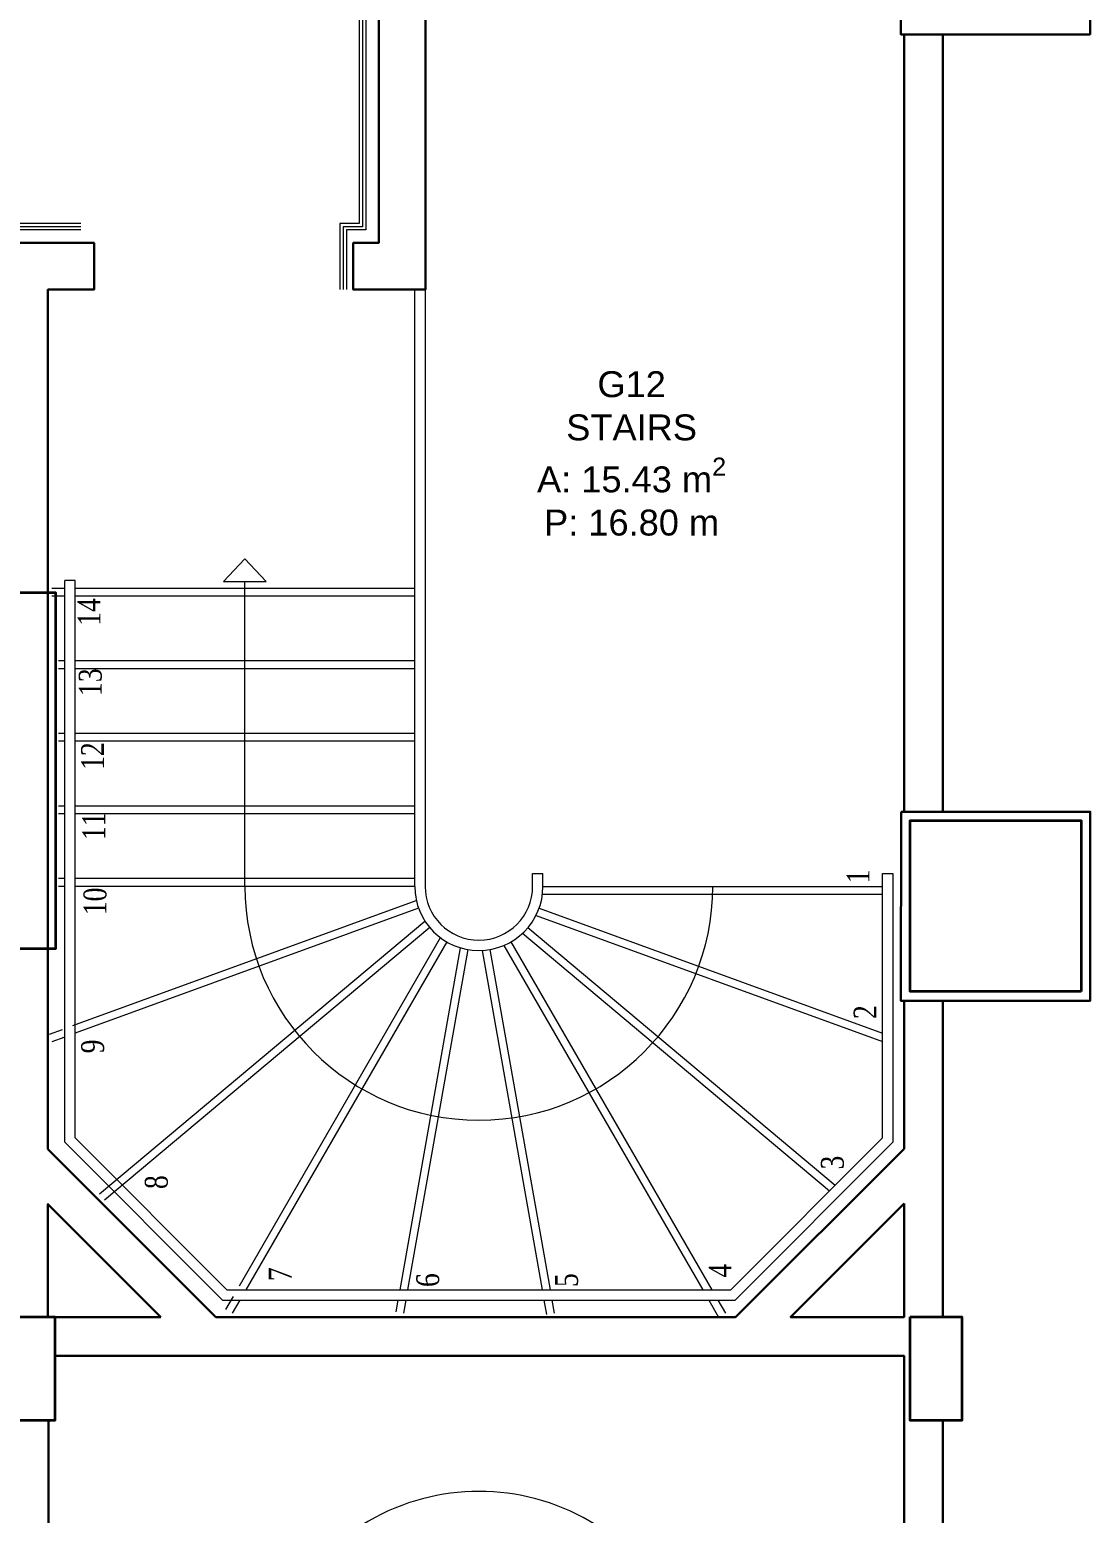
# Model space of a CAD drawing. Header units: centimetres. Extents: x 118932 to 154602, y -32682 to -23521.
# Drawn here: x 141353 to 141762, y -29812 to -29239 of the extents above; entities that cross this region are included whole.
import ezdxf

# ---------------------------------------------------------------- set-up
doc = ezdxf.new("R2010")
doc.units = ezdxf.units.CM
doc.header["$LTSCALE"] = 50
doc.header["$MEASUREMENT"] = 0
for name, color, linetype, lineweight, true_color in [('GEN_00_BL_Yazı', 7, 'Continuous', 0, 0x4f5250), ('GEN_00_BL_Ölçü Dış', 7, 'Continuous', 5, 0x766a5e), ('GEN_01_TA_Kolon', 7, 'Continuous', 35, 0xd05d28), ('GEN_01_TA_Merdiven', 7, 'Continuous', 13, 0x816183), ('GEN_05_ML_Alçıpan_giydirme', 7, 'Continuous', 18, 0x7ebab5), ('KALACAK DUVARLAR', 7, 'Continuous', 30, 0x005387)]:
    doc.layers.add(name, color=color, linetype=linetype, lineweight=lineweight, true_color=true_color)
doc.styles.add('ARIAL', font='arial.ttf')
doc.styles.add('NEW-ROMAN', font='times.ttf', dxfattribs={"width": 0.7, "height": 15})

# ---------------------------------------------------------------- blocks, each defined once
blk = doc.blocks.new('as5')
at = {"layer": 'GEN_01_TA_Merdiven'}
blk.add_arc((44075.81, -10683.91, 0), 85.25, 358.0223, 178.0223, dxfattribs=at)
blk = doc.blocks.new('LEVEL 0_B BLOK_MERDİVEN')
at = {"layer": 'GEN_01_TA_Merdiven', "linetype": 'Continuous'}
for p, q in [((2549.83, 312.24, 0), (2558.05, 321.02, 0)), ((2566.27, 312.24, 0), (2558.05, 321.02, 0)), ((2549.83, 312.24, 0), (2566.27, 312.24, 0)), ((2558.05, 194.58, 0), (2558.05, 312.24, 0))]:
    blk.add_line(p, q, dxfattribs=at)
at = {"layer": 'GEN_01_TA_Merdiven'}
for p, q in [((2488.55, 309.58, 0), (2483.55, 309.58, 0)), ((2488.55, 95.9, 0), (2488.55, 312.58, 0)), ((2492.55, 312.58, 0), (2488.55, 312.58, 0)), ((2492.55, 97.56, 0), (2492.55, 312.58, 0)), ((2623.55, 309.58, 0), (2492.55, 309.58, 0)), ((2488.55, 306.58, 0), (2483.55, 306.58, 0)), ((2623.55, 306.58, 0), (2492.55, 306.58, 0)), ((2488.55, 281.58, 0), (2486.05, 281.58, 0)), ((2623.55, 281.58, 0), (2492.55, 281.58, 0)), ((2488.55, 278.58, 0), (2486.05, 278.58, 0)), ((2623.55, 278.58, 0), (2492.55, 278.58, 0)), ((2488.55, 253.58, 0), (2486.05, 253.58, 0)), ((2623.55, 253.58, 0), (2492.55, 253.58, 0)), ((2488.55, 250.58, 0), (2486.05, 250.58, 0)), ((2623.55, 250.58, 0), (2492.55, 250.58, 0)), ((2488.55, 225.58, 0), (2486.05, 225.58, 0)), ((2623.55, 225.58, 0), (2492.55, 225.58, 0)), ((2488.55, 222.58, 0), (2486.05, 222.58, 0)), ((2623.55, 222.58, 0), (2492.55, 222.58, 0)), ((2488.55, 197.58, 0), (2486.05, 197.58, 0)), ((2623.55, 197.58, 0), (2492.55, 197.58, 0)), ((2669.05, 194.58, 0), (2669.05, 199.58, 0)), ((2669.05, 199.58, 0), (2673.05, 199.58, 0)), ((2673.05, 194.58, 0), (2673.05, 199.58, 0)), ((2488.55, 194.58, 0), (2486.05, 194.58, 0)), ((2623.55, 194.58, 0), (2492.55, 194.58, 0)), ((2672.87, 191.58, 0), (2804.05, 191.58, 0)), ((2673.05, 194.58, 0), (2804.05, 194.58, 0)), ((2624.01, 188.94, 0), (2491.52, 140.71, 0)), ((2625.04, 186.12, 0), (2492.55, 137.9, 0)), ((2670.36, 183.36, 0), (2804.05, 134.7, 0)), ((2671.56, 186.12, 0), (2804.05, 137.9, 0)), ((2627.41, 180.97, 0), (2501.97, 75.72, 0)), ((2629.34, 178.67, 0), (2503.9, 73.42, 0)), ((2667.26, 178.67, 0), (2785.78, 79.22, 0)), ((2633.32, 174.65, 0), (2555.78, 40.33, 0)), ((2635.92, 173.15, 0), (2558.38, 38.83, 0)), ((2657.98, 171.81, 0), (2734.76, 38.83, 0)), ((2660.67, 173.15, 0), (2738.22, 38.83, 0)), ((2665.19, 176.49, 0), (2783.65, 77.09, 0)), ((2641.08, 170.91, 0), (2617.79, 38.83, 0)), ((2644, 170.21, 0), (2620.83, 38.83, 0)), ((2649.61, 169.87, 0), (2672.71, 38.83, 0)), ((2652.6, 170.21, 0), (2675.76, 38.83, 0)), ((2487.52, 139.26, 0), (2482.52, 137.44, 0)), ((2488.55, 136.44, 0), (2483.55, 134.62, 0)), ((2551.06, 38.83, 0), (2492.55, 97.56, 0)), ((2745.53, 38.83, 0), (2804.05, 97.56, 0)), ((2549.4, 34.83, 0), (2488.55, 95.9, 0)), ((2747.19, 34.83, 0), (2808.05, 95.9, 0)), ((2549.4, 34.83, 0), (2747.19, 34.83, 0)), ((2553.47, 36.33, 0), (2550.58, 31.33, 0)), ((2551.06, 38.83, 0), (2745.53, 38.83, 0)), ((2556.07, 34.83, 0), (2553.18, 29.83, 0)), ((2617.08, 34.83, 0), (2616.29, 30.35, 0)), ((2620.13, 34.83, 0), (2619.25, 29.83, 0)), ((2673.42, 34.83, 0), (2674.39, 29.31, 0)), ((2676.47, 34.83, 0), (2677.35, 29.83, 0)), ((2737.07, 34.83, 0), (2740.82, 28.33, 0)), ((2740.53, 34.83, 0), (2743.42, 29.83, 0))]:
    blk.add_line(p, q, dxfattribs=at)
at = {"layer": 'GEN_01_TA_Merdiven', "elevation": 0}
blk.add_lwpolyline([(2804.05, 97.56), (2804.05, 199.58), (2808.05, 199.58), (2808.05, 95.9)], dxfattribs=at)
at = {"layer": 'GEN_01_TA_Merdiven'}
blk.add_polyline3d([(2623.55, 194.58, 0), (2623.55, 424.97, 0), (2627.55, 424.97, 0), (2627.55, 194.58, 0)], dxfattribs=at)
at = {"layer": 'GEN_01_TA_Merdiven', "extrusion": (-3.07822e-10, -2.35845e-08, 1)}
for radius in [90.25, 24.75, 24.75, 24.75]:
    blk.add_arc((2648.3, 194.58, 0), radius, 180, 0, dxfattribs=at)
at = {"layer": 'GEN_01_TA_Merdiven'}
blk.add_arc((2648.3, 194.58, 0), 20.75, 180, 0, dxfattribs=at)
at = {"rotation": 1.977677304363051}
blk.add_blockref('as5', (-41769.87, 9032.3, 0), dxfattribs=at)
at = {"layer": 'GEN_01_TA_Merdiven', "style": 'NEW-ROMAN', "width": 0.8}
for s, p in [('14', (2502.3, 295.16, 0)), ('13', (2502.75, 268.05, 0)), ('12', (2503.66, 239.53, 0)), ('11', (2504.12, 212.44, 0)), ('1', (2799.01, 195.76, 0)), ('10', (2504.58, 183.45, 0)), ('2', (2801.73, 143.39, 0)), ('9', (2503.66, 130.14, 0)), ('3', (2789.09, 85.3, 0)), ('8', (2528.25, 77.75, 0)), ('7', (2576.06, 42.22, 0)), ('4', (2745.78, 43.6, 0)), ('6', (2632.98, 39.94, 0)), ('5', (2686.54, 39.94, 0))]:
    blk.add_text(s, height=8.82, rotation=90, dxfattribs=at).set_placement(p)
blk = doc.blocks.new('LEVEL 0_B BLOK_GÖRÜNÜŞ')
at = {"layer": 'GEN_00_BL_Ölçü Dış'}
blk.add_blockref('LEVEL 0_B BLOK_MERDİVEN', (-229.05, 1040.3, 0), dxfattribs=at)
blk = doc.blocks.new('LEVEL 0_B BLOK_KOLON')
at = {"layer": 'GEN_01_TA_Kolon', "elevation": 0}
for points in [[(350.5, 129.57), (370.77, 129.57), (370.77, 129.57), (370.77, -7.93), (350.5, -7.93)], [(766.5, -24.37), (700.5, -24.37), (700.5, 41.63), (766.5, 41.63)], [(766.5, -24.37), (700.5, -24.37), (700.5, 41.63), (766.5, 41.63)], [(350.5, -150), (370.5, -150), (370.5, -190.01), (350.5, -190.01)], [(700.5, -150), (720.5, -150), (720.5, -190.01), (700.5, -190.01)]]:
    blk.add_lwpolyline(points, close=True, dxfattribs=at)
blk = doc.blocks.new('KALACAK DUVALAR LEVEL 0 B BLOK')
at = {"layer": 'KALACAK DUVARLAR'}
for p, q in [((598.7, -100.82), (598.7, 199.18)), ((598.7, -295.79), (598.7, -173.82)), ((598.7, -473.82), (598.7, -335.8))]:
    blk.add_line(p, q, dxfattribs=at)
at = {"layer": 'KALACAK DUVARLAR', "elevation": 0}
for points in [[(558.87, 270.79), (399, 270.79), (399, 280.79), (381, 280.79), (381, 118.7), (371.17, 118.7), (371.17, 100.7), (399, 100.7), (399, 252.72), (582.52, 252.72)], [(600.37, 272.18), (655.55, 272.18), (655.44, 199.18), (582.44, 199.18), (582.55, 270.79)]]:
    blk.add_lwpolyline(points, dxfattribs=at)
at = {"layer": 'KALACAK DUVARLAR'}
for points in [[(583.7, 199.18), (583.7, -100.82)], [(266.17, 118.7), (-13, 118.7), (271.17, 118.7), (271.17, 100.7), (253.34, 100.7), (253.34, -231.03), (318.17, -295.86), (518.7, -295.86), (583.7, -230.86), (583.7, -173.82)], [(256, -310.86), (583.7, -310.86), (583.7, -473.82)], [(253.5, -685.85), (253.51, -335.8)]]:
    blk.add_lwpolyline(points, dxfattribs=at)
at = {"layer": 'KALACAK DUVARLAR', "elevation": 0}
blk.add_lwpolyline([(582.55, -100.82), (655.55, -100.82), (655.44, -173.82), (582.44, -173.82)], close=True, dxfattribs=at)
at = {"layer": 'KALACAK DUVARLAR'}
for points in [[(296.96, -295.86), (253.34, -295.86), (253.34, -252.24)], [(583.7, -252.07), (583.7, -295.86), (539.91, -295.86)]]:
    blk.add_lwpolyline(points, close=True, dxfattribs=at)
blk = doc.blocks.new('DUVAR LEVEL 0 B LBOK')
at = {"layer": 'GEN_05_ML_Alçıpan_giydirme'}
for points in [[(1107.92, 1131.05), (1107.92, 976.46), (1100.42, 976.46), (1100.42, 950.96)], [(1109.17, 1131.05), (1109.17, 975.21), (1101.67, 975.21), (1101.67, 950.96)], [(1110.42, 1131.05), (1110.42, 973.96), (1102.92, 973.96), (1102.92, 950.96)]]:
    blk.add_lwpolyline(points, dxfattribs=at)
at = {"layer": 'GEN_05_ML_Alçıpan_giydirme', "elevation": 0}
for points in [[(1000.42, 976.46), (713.92, 976.46), (713.92, 745.16)], [(1000.42, 975.21), (715.17, 975.21), (715.17, 745.16)], [(1000.42, 973.96), (716.42, 973.96), (716.42, 745.16)]]:
    blk.add_lwpolyline(points, dxfattribs=at)
blk = doc.blocks.new('TEFRISLI MAHAL LEVEL 0 A BLOK')
at = {"layer": 'GEN_00_BL_Yazı', "transparency": 33554687, "insert": (5455.03, -483.07), "char_height": 10, "attachment_point": 2, "style": 'ARIAL'}
blk.add_mtext('\\A1;\\pxqc;G12\\PSTAIRS\\PA: 15.43 m{\\H0.7x;\\S2^ ;}\\PP: 16.80 m', dxfattribs=at)

msp = doc.modelspace()

# ---------------------------------------------------------------- block references
for name, p in [('LEVEL 0_B BLOK_KOLON', (140991.94, -29586.18, 0)), ('KALACAK DUVALAR LEVEL 0 B BLOK', (141106.44, -29440.39, 0)), ('DUVAR LEVEL 0 B LBOK', (140372.02, -30290.65)), ('LEVEL 0_B BLOK_GÖRÜNÜŞ', (139106.81, -30804.89, 0))]:
    msp.add_blockref(name, p)
at = {"layer": 'GEN_00_BL_Ölçü Dış'}
msp.add_blockref('TEFRISLI MAHAL LEVEL 0 A BLOK', (136129.97, -28888.13), dxfattribs=at)

doc.saveas('drawing.dxf')
